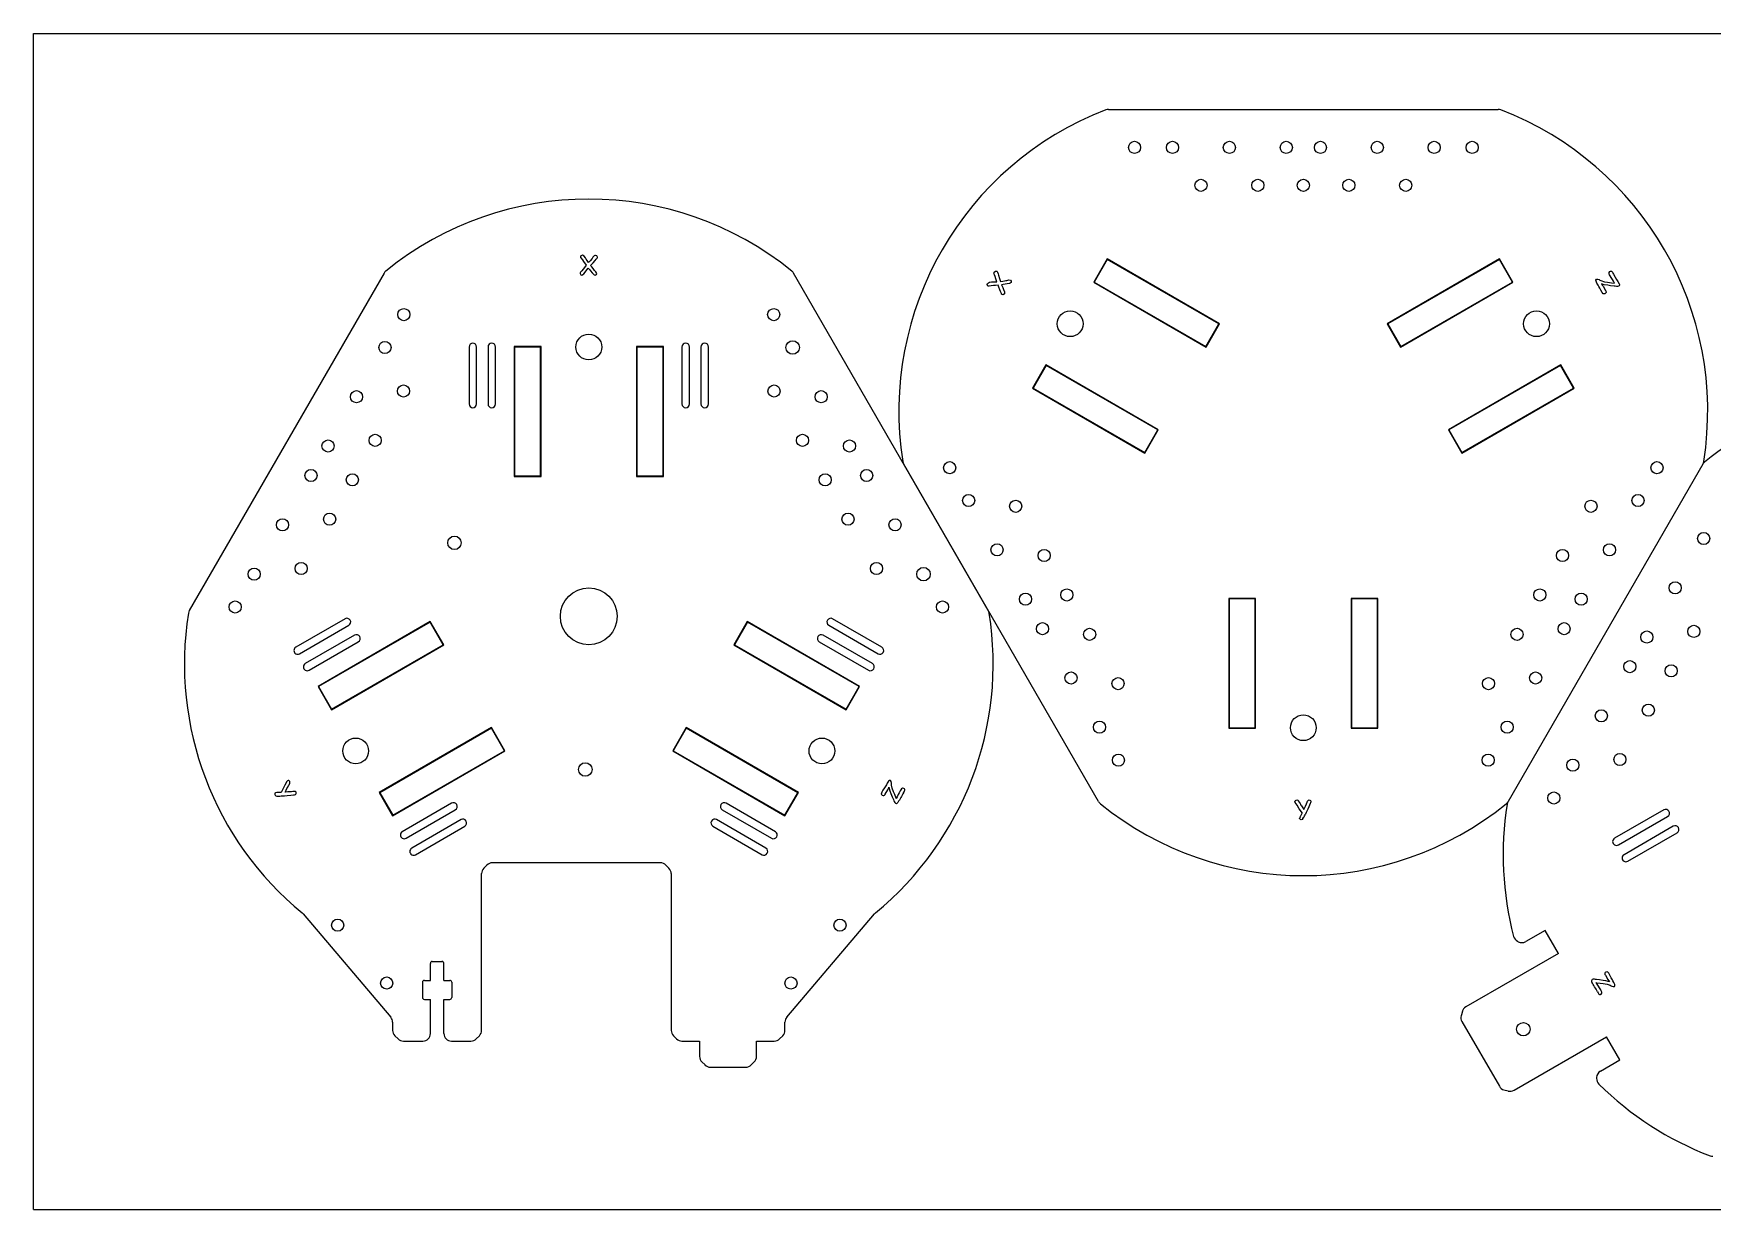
# Model space of a CAD drawing. Header units: millimetres. Extents: x 0 to 820, y -385 to 310.
# Drawn here: x 0 to 442.7, y 0 to 310 of the extents above; entities that cross this region are included whole.
import ezdxf

# ---------------------------------------------------------------- set-up
doc = ezdxf.new("R2010")
doc.units = ezdxf.units.MM

msp = doc.modelspace()

# ---------------------------------------------------------------- linework, layer by layer
at = {"color": 7, "linetype": 'Continuous'}
for p, q in [((0, 0), (0, 310)), ((0, 310), (820, 310)), ((283.49, 290), (386.22, 290)), ((145.04, 249.91), (145.72, 248.95)), ((283.12, 250.59), (279.58, 244.46)), ((283.16, 250.46), (279.72, 244.5)), ((312.74, 233.49), (283.12, 250.59)), ((312.6, 233.46), (283.16, 250.46)), ((386.59, 250.59), (356.97, 233.49)), ((386.55, 250.46), (357.11, 233.46)), ((389.99, 244.5), (386.55, 250.46)), ((390.13, 244.46), (386.59, 250.59)), ((92.43, 246.85), (41.07, 157.89)), ((251.78, 157.89), (200.42, 246.85)), ((279.58, 244.46), (309.2, 227.36)), ((279.72, 244.5), (309.16, 227.5)), ((360.51, 227.36), (390.13, 244.46)), ((360.55, 227.5), (389.99, 244.5)), ((416.94, 244.22), (416.96, 244.21)), ((413.89, 243.38), (414.53, 242.26)), ((309.16, 227.5), (312.6, 233.46)), ((309.2, 227.36), (312.74, 233.49)), ((356.97, 233.49), (360.51, 227.36)), ((357.11, 233.46), (360.55, 227.5)), ((114.84, 227.37), (114.84, 212.37)), ((116.84, 212.37), (116.84, 227.37)), ((119.84, 227.37), (119.84, 212.37)), ((121.84, 212.37), (121.84, 227.37)), ((126.74, 227.47), (126.74, 193.27)), ((133.82, 227.47), (126.74, 227.47)), ((133.72, 227.37), (126.84, 227.37)), ((126.84, 227.37), (126.84, 193.37)), ((133.72, 193.37), (133.72, 227.37)), ((133.82, 193.27), (133.82, 227.47)), ((159.02, 227.47), (159.02, 193.27)), ((166.1, 227.47), (159.02, 227.47)), ((166, 227.37), (159.12, 227.37)), ((159.12, 227.37), (159.12, 193.37)), ((166, 193.37), (166, 227.37)), ((166.1, 193.27), (166.1, 227.47)), ((171, 227.37), (171, 212.37)), ((173, 212.37), (173, 227.37)), ((176, 227.37), (176, 212.37)), ((178, 212.37), (178, 227.37)), ((266.98, 222.64), (263.44, 216.51)), ((267.02, 222.5), (263.58, 216.54)), ((296.6, 205.54), (266.98, 222.64)), ((296.46, 205.5), (267.02, 222.5)), ((402.73, 222.64), (373.11, 205.54)), ((402.69, 222.5), (373.25, 205.5)), ((406.13, 216.54), (402.69, 222.5)), ((406.27, 216.51), (402.73, 222.64)), ((263.44, 216.51), (293.06, 199.41)), ((263.58, 216.54), (293.02, 199.54)), ((376.65, 199.41), (406.27, 216.51)), ((376.69, 199.54), (406.13, 216.54)), ((293.02, 199.54), (296.46, 205.5)), ((293.06, 199.41), (296.6, 205.54)), ((373.11, 205.54), (376.65, 199.41)), ((373.25, 205.5), (376.69, 199.54)), ((280.86, 107.52), (229.5, 196.48)), ((440.21, 196.48), (388.85, 107.52)), ((440.21, 196.48), (388.85, 107.52)), ((126.74, 193.27), (133.82, 193.27)), ((126.84, 193.37), (133.72, 193.37)), ((159.02, 193.27), (166.1, 193.27)), ((159.12, 193.37), (166, 193.37)), ((315.18, 161.1), (315.18, 126.9)), ((322.26, 161.1), (315.18, 161.1)), ((322.16, 161), (315.28, 161)), ((315.28, 161), (315.28, 127)), ((322.16, 127), (322.16, 161)), ((322.26, 126.9), (322.26, 161.1)), ((347.46, 161.1), (347.46, 126.9)), ((354.54, 161.1), (347.46, 161.1)), ((354.44, 161), (347.56, 161)), ((347.56, 161), (347.56, 127)), ((354.44, 127), (354.44, 161)), ((354.54, 126.9), (354.54, 161.1)), ((82.14, 155.72), (69.15, 148.22)), ((104.63, 154.97), (75.01, 137.87)), ((108.17, 148.83), (104.63, 154.97)), ((188.22, 154.97), (184.68, 148.83)), ((217.84, 137.87), (188.22, 154.97)), ((223.7, 148.22), (210.71, 155.72)), ((70.15, 146.49), (83.14, 153.99)), ((84.64, 151.39), (71.65, 143.89)), ((104.59, 154.83), (75.15, 137.83)), ((108.03, 148.87), (104.59, 154.83)), ((188.26, 154.83), (184.82, 148.87)), ((217.7, 137.83), (188.26, 154.83)), ((221.2, 143.89), (208.21, 151.39)), ((209.71, 153.99), (222.7, 146.49)), ((72.65, 142.16), (85.64, 149.66)), ((78.55, 131.73), (108.17, 148.83)), ((78.59, 131.87), (108.03, 148.87)), ((184.68, 148.83), (214.3, 131.73)), ((184.82, 148.87), (214.26, 131.87)), ((207.21, 149.66), (220.2, 142.16)), ((75.01, 137.87), (78.55, 131.73)), ((75.15, 137.83), (78.59, 131.87)), ((214.26, 131.87), (217.7, 137.83)), ((214.3, 131.73), (217.84, 137.87)), ((120.77, 127.01), (91.15, 109.91)), ((120.73, 126.87), (91.29, 109.87)), ((124.17, 120.92), (120.73, 126.87)), ((124.31, 120.88), (120.77, 127.01)), ((172.08, 127.01), (168.54, 120.88)), ((172.12, 126.87), (168.68, 120.92)), ((201.7, 109.91), (172.08, 127.01)), ((201.56, 109.87), (172.12, 126.87)), ((315.18, 126.9), (322.26, 126.9)), ((315.28, 127), (322.16, 127)), ((347.46, 126.9), (354.54, 126.9)), ((347.56, 127), (354.44, 127)), ((94.69, 103.78), (124.31, 120.88)), ((94.73, 103.92), (124.17, 120.92)), ((168.54, 120.88), (198.16, 103.78)), ((168.68, 120.92), (198.12, 103.92)), ((67.36, 111.97), (67.58, 112.38)), ((91.15, 109.91), (94.69, 103.78)), ((91.29, 109.87), (94.73, 103.92)), ((110.22, 107.09), (97.23, 99.59)), ((195.62, 99.59), (182.63, 107.09)), ((198.12, 103.92), (201.56, 109.87)), ((198.16, 103.78), (201.7, 109.91)), ((224.6, 109.5), (225.24, 110.61)), ((227.5, 108.37), (227.49, 108.39)), ((333.53, 107.72), (333.78, 107.33)), ((98.23, 97.85), (111.22, 105.35)), ((112.72, 102.76), (99.73, 95.26)), ((193.12, 95.26), (180.13, 102.76)), ((181.63, 105.35), (194.62, 97.85)), ((429.92, 105.35), (416.93, 97.85)), ((417.93, 96.12), (430.92, 103.62)), ((100.73, 93.52), (113.72, 101.02)), ((179.13, 101.02), (192.12, 93.52)), ((432.42, 101.02), (419.43, 93.52)), ((420.43, 91.79), (433.42, 99.29)), ((118.74, 89.96), (119.57, 90.79)), ((165.33, 91.37), (120.98, 91.37)), ((166.74, 90.79), (167.57, 89.96)), ((118.15, 47.2), (118.15, 88.54)), ((168.15, 88.54), (168.15, 47.2)), ((71.1, 77.92), (94.22, 50.65)), ((198.63, 50.65), (221.74, 77.92)), ((398.62, 73.56), (393.5, 70.61)), ((402.12, 67.5), (398.62, 73.56)), ((402.12, 67.5), (377.72, 53.41)), ((391.31, 70.71), (391.55, 70.58)), ((104.65, 60.37), (104.65, 64.87)), ((105.15, 65.37), (107.7, 65.37)), ((108.2, 60.37), (108.2, 64.87)), ((102.56, 59.87), (102.56, 55.87)), ((103.06, 60.37), (104.65, 60.37)), ((108.2, 60.37), (109.78, 60.37)), ((110.28, 59.87), (110.28, 55.87)), ((412.09, 59.79), (412.12, 59.78)), ((414.53, 61.74), (415.17, 60.62)), ((103.06, 55.37), (104.65, 55.37)), ((104.65, 46.37), (104.65, 55.37)), ((108.2, 46.37), (108.2, 55.37)), ((108.2, 55.37), (109.78, 55.37)), ((94.69, 49.35), (94.69, 47.2)), ((198.15, 47.2), (198.15, 49.35)), ((376.79, 52.2), (376.49, 51.07)), ((376.69, 49.55), (386.56, 32.45)), ((95.28, 45.79), (96.11, 44.96)), ((97.52, 44.37), (102.65, 44.37)), ((110.2, 44.37), (115.33, 44.37)), ((116.74, 44.96), (117.57, 45.79)), ((168.74, 45.79), (169.57, 44.96)), ((170.98, 44.37), (175.65, 44.37)), ((175.65, 44.37), (175.65, 40.32)), ((190.65, 40.32), (190.65, 44.37)), ((190.65, 44.37), (195.33, 44.37)), ((196.74, 44.96), (197.57, 45.79)), ((390.42, 31.42), (414.82, 45.5)), ((418.32, 39.44), (414.82, 45.5)), ((176.24, 38.91), (177.07, 38.08)), ((178.48, 37.49), (187.83, 37.49)), ((189.24, 38.08), (190.07, 38.91)), ((413.2, 36.49), (418.32, 39.44)), ((387.77, 31.52), (388.9, 31.22)), ((412.2, 34.81), (412.19, 34.54)), ((0, 0), (820, 0))]:
    msp.add_line(p, q, dxfattribs=at)
at = {"color": 7, "linetype": 'Continuous', "flags": 128}
for points in [[(144.75, 251.59), (144.34, 251.44), (144.2, 251.13)], [(144.2, 251.13), (144.24, 250.96), (144.32, 250.84)], [(144.32, 250.84), (144.73, 250.33), (145.04, 249.91)], [(145.59, 250.84), (145.19, 251.36), (144.75, 251.59)], [(145.72, 248.95), (145.27, 248.36), (144.92, 247.88)], [(145.47, 247.1), (145.93, 247.71), (146.29, 248.19)], [(145.98, 250.19), (145.76, 250.55), (145.59, 250.84)], [(146.35, 249.62), (146.14, 249.94), (145.98, 250.19)], [(146.29, 248.19), (146.62, 247.78), (146.88, 247.47)], [(147.28, 250.74), (146.76, 250.12), (146.35, 249.62)], [(146.91, 248.88), (147.55, 249.6), (148.06, 250.15)], [(147.59, 248.04), (147.2, 248.51), (146.91, 248.88)], [(147.83, 251.38), (147.52, 251.02), (147.28, 250.74)], [(147.96, 247.56), (147.75, 247.83), (147.59, 248.04)], [(148.22, 251.51), (147.99, 251.47), (147.83, 251.38)], [(148.06, 250.15), (148.39, 250.51), (148.65, 250.78)], [(148.76, 251.07), (148.54, 251.42), (148.22, 251.51)], [(148.65, 250.78), (148.74, 250.93), (148.76, 251.07)], [(144.25, 247.06), (144.15, 246.9), (144.13, 246.76)], [(144.13, 246.76), (144.31, 246.41), (144.6, 246.31)], [(144.92, 247.88), (144.55, 247.41), (144.25, 247.06)], [(144.6, 246.31), (145.13, 246.7), (145.47, 247.1)], [(146.88, 247.47), (147.27, 246.94), (147.62, 246.56)], [(147.62, 246.56), (147.86, 246.38), (148.08, 246.31)], [(148.55, 246.76), (148.25, 247.22), (147.96, 247.56)], [(148.08, 246.31), (148.44, 246.48), (148.55, 246.76)], [(251.68, 243.45), (251.47, 243.82), (251.56, 244.15)], [(251.56, 244.15), (252.12, 244.46), (252.63, 244.51)], [(253.16, 243.57), (252.51, 243.49), (251.99, 243.41)], [(252.63, 244.51), (253.05, 244.52), (253.38, 244.52)], [(254.34, 243.68), (253.68, 243.62), (253.16, 243.57)], [(253.28, 246.72), (253.29, 246.95), (253.36, 247.12)], [(253.56, 245.92), (253.4, 246.37), (253.28, 246.72)], [(253.36, 247.12), (253.68, 247.4), (254.01, 247.37)], [(253.38, 244.52), (253.76, 244.54), (254.06, 244.56)], [(254.06, 244.56), (253.78, 245.32), (253.56, 245.92)], [(254.01, 247.37), (254.14, 247.25), (254.21, 247.13)], [(254.21, 247.13), (254.34, 246.67), (254.45, 246.3)], [(254.85, 242.45), (254.55, 243.14), (254.34, 243.68)], [(254.45, 246.3), (254.75, 245.39), (254.98, 244.67)], [(254.98, 244.67), (255.58, 244.76), (256.05, 244.84)], [(256.2, 243.94), (255.68, 243.86), (255.27, 243.8)], [(255.27, 243.8), (255.57, 243.09), (255.81, 242.54)], [(256.05, 244.84), (256.39, 244.89), (256.65, 244.92)], [(257.35, 244.13), (256.71, 244.01), (256.2, 243.94)], [(256.65, 244.92), (257.2, 245.04), (257.63, 245.03)], [(257.8, 244.41), (257.57, 244.22), (257.35, 244.13)], [(257.63, 245.03), (257.85, 244.71), (257.8, 244.41)], [(412.29, 244.19), (412.05, 244.71), (412.01, 244.99), (412.16, 245.22)], [(412.16, 245.22), (412.55, 245.24), (412.84, 245.13)], [(413.03, 242.91), (412.77, 243.34), (412.61, 243.63), (412.45, 243.91), (412.29, 244.19)], [(412.84, 245.13), (413.09, 245), (413.29, 244.89)], [(413.29, 244.89), (414.29, 244.59), (415.09, 244.45)], [(413.46, 244), (413.71, 243.66), (413.89, 243.38)], [(415.15, 243.63), (414.2, 243.8), (413.46, 244)], [(415.09, 244.45), (416.13, 244.32), (416.94, 244.22)], [(416.86, 243.4), (415.9, 243.53), (415.15, 243.63)], [(415.5, 246.69), (415.5, 247.05), (415.68, 247.26)], [(415.77, 246.13), (415.61, 246.44), (415.5, 246.69)], [(415.68, 247.26), (415.9, 247.34), (416.09, 247.33)], [(416.36, 245.17), (416.03, 245.71), (415.77, 246.13)], [(416.09, 247.33), (416.27, 247.23), (416.36, 247.11)], [(416.36, 247.11), (416.51, 246.83), (416.63, 246.61)], [(416.96, 244.21), (416.63, 244.75), (416.36, 245.17)], [(416.63, 246.61), (417.13, 245.74), (417.47, 245.18), (417.8, 244.62), (418.12, 244.06)], [(418.21, 243.71), (418.13, 243.52), (418.01, 243.42)], [(418.12, 244.06), (418.2, 243.87), (418.21, 243.71)], [(251.99, 243.41), (251.81, 243.4), (251.68, 243.45)], [(255.23, 241.46), (255.03, 242.02), (254.85, 242.45)], [(255.43, 241.2), (255.3, 241.33), (255.23, 241.46)], [(256.06, 241.39), (255.74, 241.16), (255.43, 241.2)], [(255.81, 242.54), (256.02, 241.91), (256.06, 241.39)], [(413.63, 241.72), (413.29, 242.39), (413.03, 242.91)], [(414.42, 241.43), (413.91, 241.41), (413.63, 241.72)], [(414.69, 241.75), (414.57, 241.54), (414.42, 241.43)], [(414.53, 242.26), (414.6, 242.17), (414.65, 242.1)], [(414.65, 242.1), (414.71, 241.91), (414.69, 241.75)], [(417.45, 243.33), (417.12, 243.37), (416.86, 243.4)], [(418.01, 243.42), (417.7, 243.33), (417.45, 243.33)], [(65.9, 111.11), (65.57, 110.45), (65.32, 109.92)], [(66.78, 112.85), (66.29, 111.88), (65.9, 111.11)], [(66.34, 109.99), (66.6, 110.56), (66.83, 110.99)], [(66.95, 113.02), (66.85, 112.93), (66.78, 112.85)], [(66.83, 110.99), (67.01, 111.32), (67.13, 111.54), (67.25, 111.75), (67.36, 111.97)], [(67.3, 113.05), (67.1, 113.07), (66.95, 113.02)], [(67.57, 112.83), (67.44, 112.98), (67.3, 113.05)], [(67.58, 112.38), (67.62, 112.64), (67.57, 112.83)], [(224.4, 111.13), (223.99, 110.51), (223.68, 110.02)], [(225.14, 112.41), (224.89, 111.98), (224.73, 111.69), (224.56, 111.41), (224.4, 111.13)], [(225.97, 113.04), (225.7, 113.05), (225.47, 112.88), (225.14, 112.41)], [(225.24, 110.61), (225.43, 110.99), (225.57, 111.3)], [(225.57, 111.3), (225.83, 110.36), (226.09, 109.65)], [(226.23, 112.4), (226.16, 112.79), (225.97, 113.04)], [(226.25, 111.89), (226.24, 112.18), (226.23, 112.4)], [(226.77, 110.11), (226.42, 111.09), (226.25, 111.89)], [(228.92, 110.88), (228.71, 110.6), (228.57, 110.36)], [(229.49, 111.01), (229.15, 111.04), (228.92, 110.88)], [(229.76, 110.68), (229.65, 110.89), (229.49, 111.01)], [(63.81, 109.85), (63.66, 109.71), (63.61, 109.56)], [(63.61, 109.56), (63.61, 109.36), (63.67, 109.22)], [(63.67, 109.22), (63.9, 109.02), (64.14, 108.97)], [(65.27, 109), (66.19, 109.06), (66.91, 109.13)], [(68.01, 110.12), (67.07, 110.05), (66.34, 109.99)], [(66.91, 109.13), (67.82, 109.23), (68.53, 109.3)], [(68.75, 110.21), (68.33, 110.16), (68.01, 110.12)], [(68.53, 109.3), (68.83, 109.33), (69.05, 109.39)], [(69.21, 110), (68.98, 110.19), (68.75, 110.21)], [(69.05, 109.39), (69.2, 109.52), (69.26, 109.67)], [(69.26, 109.67), (69.26, 109.86), (69.21, 110)], [(223.68, 110.02), (223.55, 109.5), (223.82, 109.18)], [(223.82, 109.18), (224.04, 109.1), (224.23, 109.11)], [(224.23, 109.11), (224.41, 109.2), (224.51, 109.32)], [(224.51, 109.32), (224.56, 109.42), (224.6, 109.5)], [(226.09, 109.65), (226.45, 108.76), (226.74, 108.06)], [(226.74, 108.06), (226.87, 107.75), (226.97, 107.51)], [(227.49, 108.39), (227.09, 109.35), (226.77, 110.11)], [(226.97, 107.51), (227.15, 107.24), (227.34, 107.07)], [(227.34, 107.07), (227.53, 107.01), (227.68, 107.04)], [(228.03, 109.37), (227.74, 108.81), (227.5, 108.37)], [(227.68, 107.04), (227.85, 107.16), (227.95, 107.29)], [(228.57, 110.36), (228.26, 109.81), (228.03, 109.37)], [(229.4, 109.86), (229.57, 110.13), (229.71, 110.34)], [(229.71, 110.34), (229.77, 110.52), (229.76, 110.68)], [(332.66, 107.5), (332.71, 107.69), (332.81, 107.82)], [(332.73, 107.27), (332.68, 107.39), (332.66, 107.5)], [(333.79, 105.63), (333.19, 106.55), (332.73, 107.27)], [(332.81, 107.82), (332.98, 107.92), (333.13, 107.94)], [(333.13, 107.94), (333.38, 107.86), (333.53, 107.72)], [(333.78, 107.33), (333.98, 107.01), (334.1, 106.8), (334.23, 106.59), (334.36, 106.38)], [(334.36, 106.38), (334.69, 105.85), (334.98, 105.45)], [(334.98, 105.45), (335.39, 106.3), (335.7, 106.96)], [(335.7, 106.96), (335.87, 107.35), (336, 107.65)], [(336, 107.65), (336.18, 107.88), (336.41, 107.94)], [(336.67, 107), (336.3, 106.18), (336.01, 105.52)], [(336.41, 107.94), (336.59, 107.9), (336.72, 107.82)], [(336.86, 107.5), (336.77, 107.22), (336.67, 107)], [(336.72, 107.82), (336.83, 107.66), (336.86, 107.5)], [(334.53, 104.54), (334.11, 105.15), (333.79, 105.63)], [(333.99, 102.87), (333.87, 103.03), (333.84, 103.19)], [(334.31, 102.75), (334.12, 102.79), (333.99, 102.87)], [(334.76, 103.04), (334.54, 102.82), (334.31, 102.75)], [(336.01, 105.52), (335.63, 104.68), (335.3, 104.03)], [(414.37, 62.25), (414.36, 62.05), (414.41, 61.9)], [(414.64, 62.57), (414.45, 62.42), (414.37, 62.25)], [(415.43, 62.28), (415.05, 62.64), (414.64, 62.57)], [(416.03, 61.09), (415.7, 61.76), (415.43, 62.28)], [(411.05, 60.58), (410.9, 60.44), (410.85, 60.29)], [(410.85, 60.29), (410.87, 60.09), (410.94, 59.94)], [(411.61, 60.67), (411.29, 60.66), (411.05, 60.58)], [(412.2, 60.6), (411.87, 60.64), (411.61, 60.67)], [(412.7, 58.83), (412.36, 59.36), (412.09, 59.79)], [(412.11, 59.78), (413.15, 59.65), (413.97, 59.55)], [(413.91, 60.37), (412.95, 60.5), (412.2, 60.6)], [(413.28, 57.87), (412.96, 58.41), (412.7, 58.83)], [(413.56, 57.31), (413.42, 57.63), (413.28, 57.87)], [(415.6, 60), (414.66, 60.24), (413.91, 60.37)], [(413.97, 59.55), (414.99, 59.36), (415.77, 59.11)], [(414.41, 61.9), (414.48, 61.81), (414.53, 61.74)], [(415.17, 60.62), (415.4, 60.27), (415.6, 60)], [(415.77, 59.11), (416.02, 58.97), (416.22, 58.87)], [(416.77, 59.81), (416.52, 60.24), (416.36, 60.53), (416.2, 60.81), (416.03, 61.09)], [(416.22, 58.87), (416.6, 58.74), (416.9, 58.78)], [(416.9, 58.78), (417.05, 59.01), (417.01, 59.29), (416.77, 59.81)], [(412.43, 57.39), (412.58, 57.11), (412.69, 56.89)], [(412.69, 56.89), (412.83, 56.74), (412.97, 56.67)], [(412.97, 56.67), (413.21, 56.67), (413.38, 56.74)], [(413.38, 56.74), (413.58, 57.03), (413.56, 57.31)]]:
    msp.add_lwpolyline(points, dxfattribs=at)
at = {"color": 7, "linetype": 'Continuous'}
for centre, radius in [((290.36, 280), 1.6), ((300.36, 280), 1.6), ((315.36, 280), 1.6), ((330.36, 280), 1.6), ((339.36, 280), 1.6), ((354.36, 280), 1.6), ((369.36, 280), 1.6), ((379.36, 280), 1.6), ((307.86, 270), 1.6), ((322.86, 270), 1.6), ((334.86, 270), 1.6), ((346.86, 270), 1.6), ((361.86, 270), 1.6), ((97.66, 235.91), 1.6), ((195.19, 235.91), 1.6), ((273.37, 233.5), 3.4), ((396.34, 233.5), 3.4), ((146.42, 227.37), 3.4), ((92.66, 227.25), 1.6), ((200.19, 227.25), 1.78), ((97.57, 215.76), 1.6), ((195.28, 215.76), 1.6), ((85.16, 214.26), 1.6), ((207.69, 214.26), 1.6), ((90.07, 202.76), 1.6), ((202.78, 202.76), 1.6), ((77.66, 201.27), 1.6), ((215.19, 201.27), 1.6), ((73.16, 193.48), 1.6), ((219.69, 193.48), 1.6), ((241.59, 195.54), 1.6), ((428.12, 195.54), 1.6), ((84.07, 192.37), 1.6), ((208.78, 192.37), 1.6), ((246.59, 186.88), 1.6), ((259, 185.38), 1.6), ((410.71, 185.38), 1.6), ((423.12, 186.88), 1.6), ((65.66, 180.49), 1.6), ((78.07, 181.98), 1.6), ((214.78, 181.98), 1.6), ((227.19, 180.49), 1.6), ((110.99, 175.75), 1.78), ((440.44, 176.88), 1.6), ((254.09, 173.89), 1.6), ((266.5, 172.39), 1.6), ((403.21, 172.39), 1.6), ((415.62, 173.89), 1.6), ((58.16, 167.49), 1.6), ((70.57, 168.99), 1.6), ((222.28, 168.99), 1.6), ((234.69, 167.49), 1.78), ((146.42, 156.37), 7.5), ((432.94, 163.89), 1.6), ((53.16, 158.83), 1.6), ((239.69, 158.83), 1.6), ((261.59, 160.9), 1.6), ((272.5, 162), 1.6), ((397.21, 162), 1.6), ((408.12, 160.9), 1.6), ((266.09, 153.1), 1.6), ((278.5, 151.61), 1.6), ((391.21, 151.61), 1.6), ((403.62, 153.1), 1.6), ((425.44, 150.9), 1.6), ((437.85, 152.39), 1.6), ((273.59, 140.11), 1.6), ((396.12, 140.11), 1.6), ((420.94, 143.1), 1.6), ((431.85, 142), 1.6), ((286, 138.62), 1.6), ((383.71, 138.62), 1.6), ((425.85, 131.61), 1.6), ((281.09, 127.12), 1.6), ((334.86, 127), 3.4), ((388.62, 127.12), 1.6), ((413.44, 130.11), 1.6), ((84.94, 120.87), 3.4), ((207.91, 120.87), 3.4), ((286.09, 118.46), 1.6), ((383.62, 118.46), 1.6), ((418.35, 118.62), 1.6), ((145.49, 115.99), 1.78), ((405.94, 117.12), 1.6), ((400.94, 108.46), 1.6), ((80.19, 74.93), 1.6), ((212.66, 74.93), 1.6), ((93.12, 59.68), 1.6), ((199.73, 59.68), 1.6), ((392.88, 47.5), 1.77)]:
    msp.add_circle(centre, radius, dxfattribs=at)
for centre, radius, start, end in [((313.2, 210.5), 85, 110.9753, 189.0247), ((283.49, 288), 2, 90, 110.9753), ((386.22, 288), 2, 69.0247, 90), ((356.51, 210.5), 85, 350.9753, 69.0247), ((146.42, 181.37), 85, 50.9753, 129.0247), ((94.16, 245.85), 2, 129.0247, 150), ((198.69, 245.85), 2, 30, 50.9753), ((115.84, 227.37), 1, 0, 180), ((120.84, 227.37), 1, 0, 180), ((172, 227.37), 1, 0, 180), ((177, 227.37), 1, 0, 180), ((494.2, 131), 85, 105.3217, 129.0247), ((115.84, 212.37), 1, 180, 0), ((120.84, 212.37), 1, 180, 0), ((172, 212.37), 1, 180, 0), ((177, 212.37), 1, 180, 0), ((231.23, 197.48), 2, 189.0247, 210), ((438.48, 197.48), 2, 330, 350.9753), ((441.94, 195.48), 2, 129.0247, 150), ((124.77, 143.87), 85, 170.9753, 230.6231), ((42.8, 156.89), 2, 150, 170.9753), ((82.64, 154.86), 1, 300, 120), ((210.21, 154.86), 1, 60, 240), ((168.07, 143.87), 85, 309.3769, 9.0247), ((250.05, 156.89), 2, 9.0247, 30), ((85.14, 150.53), 1, 300, 120), ((207.71, 150.53), 1, 60, 240), ((69.65, 147.36), 1, 120, 300), ((223.2, 147.36), 1, 240, 60), ((72.15, 143.03), 1, 120, 300), ((220.7, 143.03), 1, 240, 60), ((64.96, 101.77), 8.16, 87.4707, 98.0897), ((62.83, 182.92), 73.96, 271.0094, 271.8865), ((110.72, 106.22), 1, 300, 120), ((182.13, 106.22), 1, 60, 240), ((650.2, -130.5), 484.6, 150.2642, 150.6136), ((282.59, 108.52), 2, 210, 230.9753), ((334.86, 173), 85, 230.9753, 309.0247), ((472.55, 93.5), 85, 170.9753, 194.6783), ((387.12, 108.52), 2, 309.0247, 330), ((390.58, 106.52), 2, 150, 170.9753), ((113.22, 101.89), 1, 300, 120), ((179.63, 101.89), 1, 60, 240), ((342.63, 99.52), 9.53, 148.2303, 157.3179), ((281.45, 132.68), 61, 330.9254, 331.9886), ((430.42, 104.48), 1, 300, 120), ((97.73, 98.72), 1, 120, 300), ((195.12, 98.72), 1, 240, 60), ((417.43, 96.98), 1, 120, 300), ((432.92, 100.15), 1, 300, 120), ((100.23, 94.39), 1, 120, 300), ((192.62, 94.39), 1, 240, 60), ((419.93, 92.65), 1, 120, 300), ((120.15, 88.54), 2, 135, 180), ((120.98, 89.37), 2, 90, 135), ((165.33, 89.37), 2, 45, 90), ((166.15, 88.54), 2, 0, 45), ((69.58, 76.62), 2, 40.2872, 50.6231), ((223.27, 76.62), 2, 129.3769, 139.7128), ((392.26, 72.47), 2, 194.6783, 241.599), ((392.5, 72.34), 2, 241.599, 300), ((105.15, 64.87), 0.5, 90, 180), ((107.7, 64.87), 0.5, 0, 90), ((103.06, 59.87), 0.5, 90, 180), ((109.78, 59.87), 0.5, 0, 90), ((42.1, -158.52), 428.68, 30.2437, 30.6386), ((103.06, 55.87), 0.5, 180, 270), ((109.78, 55.87), 0.5, 270, 0), ((378.72, 51.68), 2, 120, 165), ((92.69, 49.35), 2, 0, 40.2872), ((200.15, 49.35), 2, 139.7128, 180), ((378.42, 50.55), 2, 165, 210), ((96.69, 47.2), 2, 180, 225), ((97.52, 46.37), 2, 225, 270), ((102.65, 46.37), 2, 270, 0), ((110.2, 46.37), 2, 180, 270), ((115.33, 46.37), 2, 270, 315), ((116.15, 47.2), 2, 315, 0), ((170.15, 47.2), 2, 180, 225), ((170.98, 46.37), 2, 225, 270), ((195.33, 46.37), 2, 270, 315), ((196.15, 47.2), 2, 315, 0), ((177.65, 40.32), 2, 180, 225), ((188.65, 40.32), 2, 315, 0), ((178.48, 39.49), 2, 225, 270), ((187.83, 39.49), 2, 270, 315), ((414.2, 34.75), 2, 120, 178.401), ((388.29, 33.45), 2, 210, 255), ((389.42, 33.15), 2, 255, 300), ((414.19, 34.48), 2, 178.401, 225.3217), ((472.55, 93.5), 85, 225.3217, 249.0247), ((442.84, 16), 2, 249.0247, 270)]:
    msp.add_arc(centre, radius, start, end, dxfattribs=at)

doc.saveas('drawing.dxf')
